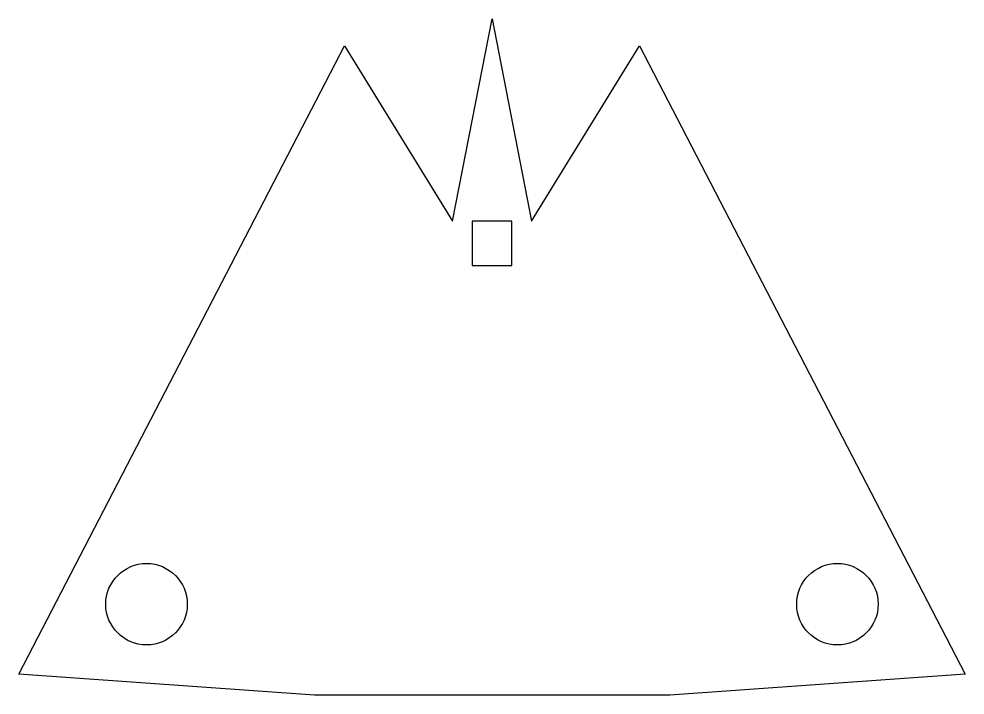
# Model space of a CAD drawing. Header units: inches. Extents: x 14.6 to 26.6, y 6.7 to 15.2.
import ezdxf

# ---------------------------------------------------------------- set-up
doc = ezdxf.new("R2010")
doc.units = ezdxf.units.IN
doc.header["$MEASUREMENT"] = 0

msp = doc.modelspace()

# ---------------------------------------------------------------- linework, layer by layer
for points in [[(22.85, 6.669), (18.35, 6.669), (14.609, 6.934), (18.733, 14.89), (20.1, 12.669), (20.6, 15.229), (21.1, 12.669), (22.466, 14.89), (26.59, 6.934)], [(20.35, 12.107), (20.85, 12.107), (20.85, 12.669), (20.35, 12.669)]]:
    msp.add_lwpolyline(points, close=True)
for centre in [(16.225, 7.82), (24.974, 7.82)]:
    msp.add_circle(centre, 0.516)

doc.saveas('drawing.dxf')
